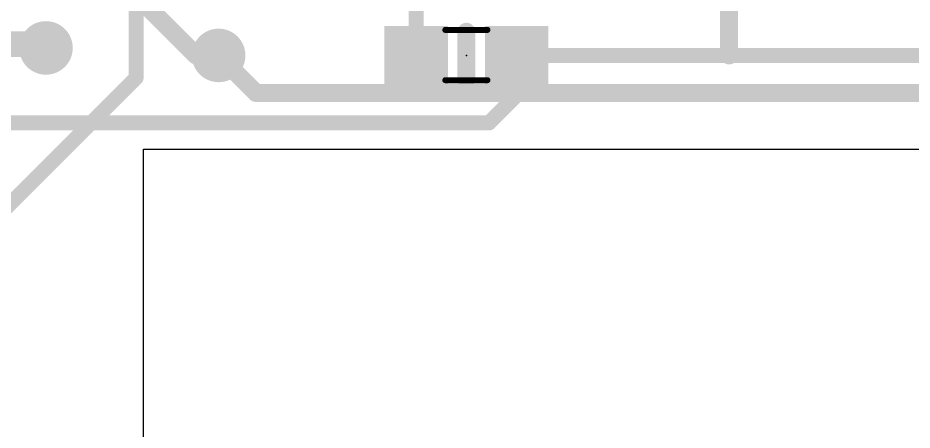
# Model space of a CAD drawing. Extents: x -59 to 59, y -28 to 22.
# Drawn here: x -42.24 to -27.11, y -6.34 to 0.64 of the extents above; entities that cross this region are included whole.
import ezdxf

# ---------------------------------------------------------------- set-up
doc = ezdxf.new("R2010")
doc.units = 0
for name, color, linetype in [('1', 12, 'CONTINUOUS'), ('16', 5, 'CONTINUOUS'), ('18', 110, 'CONTINUOUS'), ('20', 4, 'CONTINUOUS'), ('21', 40, 'CONTINUOUS'), ('23', 53, 'CONTINUOUS'), ('51', 253, 'CONTINUOUS')]:
    doc.layers.add(name, color=color, linetype=linetype)

# ---------------------------------------------------------------- blocks, each defined once
blk = doc.blocks.new('RECT')
blk.add_solid([(-0.5, -0.5), (0.5, -0.5), (-0.5, 0.5), (0.5, 0.5)])
blk = doc.blocks.new('ROUNDV')
at = {"const_width": 0.5}
blk.add_lwpolyline([(0, -0.25, 1), (0, 0.25, 1), (0, -0.25)], format="xyb", dxfattribs=at)

msp = doc.modelspace()

# ---------------------------------------------------------------- linework, layer by layer
at = {"layer": '1'}
for points, const_width in [([(-30.21, 2.667), (-30.21, 0)], 0.3048), ([(-35.505, 0), (-35.505, 2.1835)], 0.254), ([(-40.878, 1.651), (-39.227, 0)], 0.3048), ([(-43.7355, 0.254), (-41.894, 0.254)], 0.3048), ([(-41.894, 0.254), (-41.767, 0.127)], 0.3048), ([(-39.227, 0), (-38.846, 0)], 0.3048), ([(-33.805, 0), (-30.21, 0)], 0.254), ([(-33.805, -0.596), (-33.805, 0)], 0.254), ([(-30.21, 0), (-26.019, 0)], 0.254), ([(-34.274, -1.143), (-33.766, -0.635)], 0.254), ([(-33.766, -0.635), (-33.805, -0.596)], 0.254), ([(-43.7355, -1.143), (-34.274, -1.143)], 0.254)]:
    msp.add_lwpolyline(points, dxfattribs=dict(at, const_width=const_width))
for points, const_width in [([(-41.8401, 0.3079, 1), (-41.9479, 0.2001)], 0.1524), ([(-41.894, 0.1778, 1), (-41.894, 0.3302)], 0.1524), ([(-41.8209, 0.0731, 1), (-41.7131, 0.1809)], 0.1524), ([(-39.227, 0.0762, 1), (-39.227, -0.0762)], 0.1524), ([(-38.846, -0.0762, 1), (-38.846, 0.0762)], 0.1524), ([(-39.2809, -0.0539, 1), (-39.1731, 0.0539)], 0.1524), ([(-35.5685, 0, 1), (-35.4415, 0)], 0.127), ([(-33.805, 0.0635, 1), (-33.805, -0.0635)], 0.127), ([(-33.7415, 0, 1), (-33.8685, 0)], 0.127), ([(-30.2862, 0, 1), (-30.1338, 0)], 0.1524), ([(-30.21, 0.0635, 1), (-30.21, -0.0635)], 0.127), ([(-30.21, -0.0635, 1), (-30.21, 0.0635)], 0.127), ([(-33.7601, -0.5511, 1), (-33.8499, -0.6409)], 0.127), ([(-33.8685, -0.596, 1), (-33.7415, -0.596)], 0.127), ([(-33.7211, -0.6799, 1), (-33.8109, -0.5901)], 0.127), ([(-33.8109, -0.6799, 1), (-33.7211, -0.5901)], 0.127), ([(-34.3189, -1.0981, 1), (-34.2291, -1.1879)], 0.127), ([(-34.274, -1.2065, 1), (-34.274, -1.0795)], 0.127)]:
    msp.add_lwpolyline(points, format="xyb", dxfattribs=dict(at, const_width=const_width))
at = {"layer": '16'}
for points, const_width in [([(-40.243, 8.89), (-40.243, -0.381)], 0.254), ([(-42.529, 0.127), (-41.767, 0.127)], 0.3048), ([(-38.846, 0), (-38.211, -0.635)], 0.3048), ([(-42.9314, -3.0694), (-40.243, -0.381)], 0.254), ([(-38.211, -0.635), (-24.241, -0.635)], 0.3048)]:
    msp.add_lwpolyline(points, dxfattribs=dict(at, const_width=const_width))
for points, const_width in [([(-41.767, 0.0508, 1), (-41.767, 0.2032)], 0.1524), ([(-38.7921, 0.0539, 1), (-38.8999, -0.0539)], 0.1524), ([(-40.1981, -0.4259, 1), (-40.2879, -0.3361)], 0.127), ([(-40.3065, -0.381, 1), (-40.1795, -0.381)], 0.127), ([(-38.211, -0.5588, 1), (-38.211, -0.7112)], 0.1524), ([(-38.2649, -0.6889, 1), (-38.1571, -0.5811)], 0.1524)]:
    msp.add_lwpolyline(points, format="xyb", dxfattribs=dict(at, const_width=const_width))
at = {"layer": '20'}
for p, q in [((-40.116, -1.5875), (-23.9235, -1.5875)), ((-40.116, -6.5405), (-40.116, -1.5875))]:
    msp.add_line(p, q, dxfattribs=at)
at = {"layer": '21', "const_width": 0.3048}
msp.add_lwpolyline([(-34.655, 0.4), (-34.655, -0.4)], dxfattribs=at)
at = {"layer": '21', "const_width": 0.1524}
for points in [[(-34.5788, 0.4, 1), (-34.7312, 0.4)], [(-34.7312, -0.4, 1), (-34.5788, -0.4)]]:
    msp.add_lwpolyline(points, format="xyb", dxfattribs=at)
at = {"layer": '23'}
msp.add_point((-34.655, 0), dxfattribs=at)
at = {"layer": '51', "const_width": 0.1016}
for points in [[(-35.011, 0.432), (-34.299, 0.432)], [(-35.011, -0.419), (-34.299, -0.419)]]:
    msp.add_lwpolyline(points, dxfattribs=at)
at = {"layer": '51', "const_width": 0.0508}
for points in [[(-35.011, 0.4574, 1), (-35.011, 0.4066)], [(-34.299, 0.4066, 1), (-34.299, 0.4574)], [(-35.011, -0.3936, 1), (-35.011, -0.4444)], [(-34.299, -0.4444, 1), (-34.299, -0.3936)]]:
    msp.add_lwpolyline(points, format="xyb", dxfattribs=at)

# ---------------------------------------------------------------- block references
at = {"layer": '1', "xscale": 1.075}
for p in [(-35.505, 0), (-33.805, 0)]:
    msp.add_blockref('RECT', p, dxfattribs=at)
at = {"layer": '18', "xscale": 0.9064, "yscale": 0.9064}
for p in [(-41.767, 0.127), (-41.767, 0.127), (-38.846, 0), (-38.846, 0)]:
    msp.add_blockref('ROUNDV', p, dxfattribs=at)
at = {"layer": '51', "xscale": 0.5001, "yscale": 0.95}
for p in [(-35.2431, 0.0051), (-34.0748, 0.0051)]:
    msp.add_blockref('RECT', p, dxfattribs=at)

doc.saveas('drawing.dxf')
